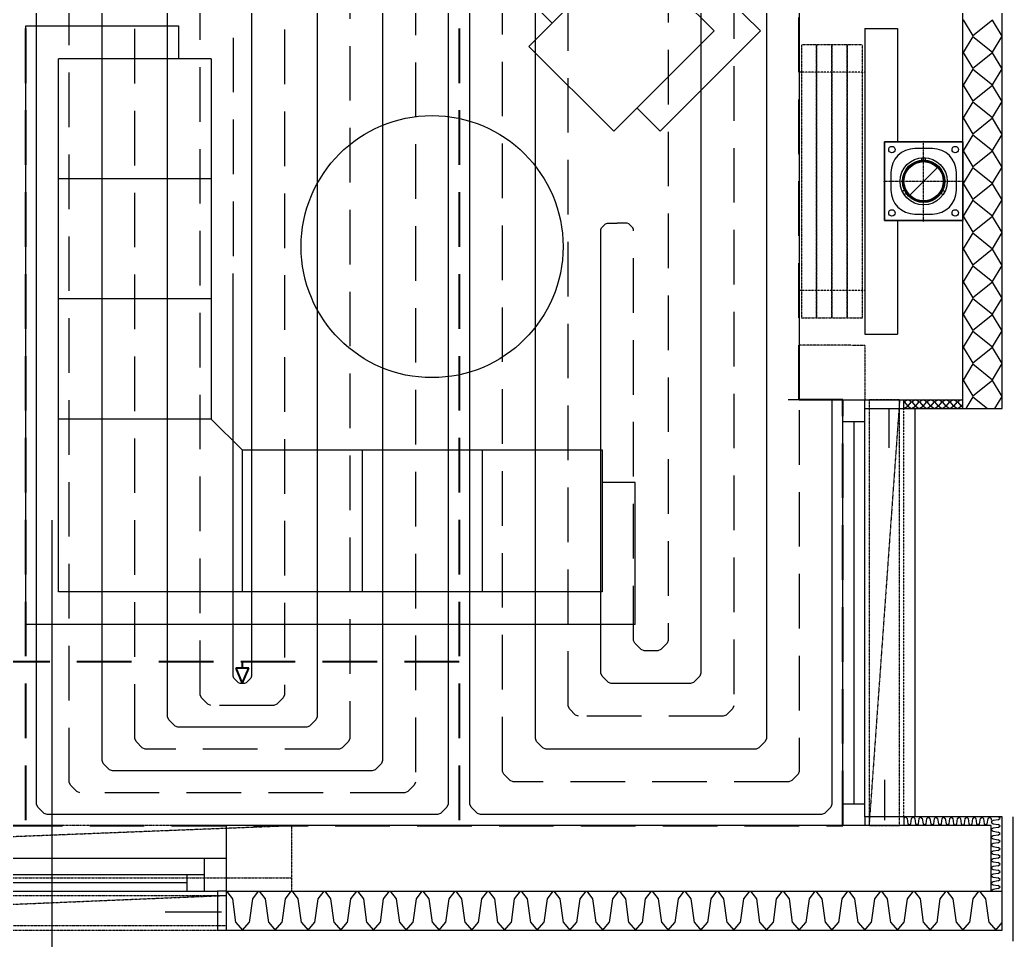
# Model space of a CAD drawing. Header units: millimetres. Extents: x 90740 to 167944, y -39332 to 25855.
# Drawn here: x 113448 to 117998, y 9828 to 14042 of the extents above; entities that cross this region are included whole.
import ezdxf

# ---------------------------------------------------------------- set-up
doc = ezdxf.new("R2010")
doc.units = ezdxf.units.MM
for name, pattern in [('CARKOVANA', [0.21, 0.15, -0.06]), ('Carkovana 0.5x', [0.14, 0.1, -0.04]), ('Cerchovana 0.5x', [0.18, 0.1, -0.04, 0, -0.04]), ('DASH', [75, 50, -25]), ('TECKOVANA', [0.06, 0, -0.06])]:
    doc.linetypes.add(name, pattern=pattern)
for name, color, linetype in [('DILATA_N___K_RY', 7, 'Continuous'), ('OKRAJOV__DILAT_CIA_PDL', 2, 'Continuous'), ('OKRAJOV__Z_NY_', 7, 'Continuous'), ('PODLAHOVKA', 7, 'Continuous'), ('TABU_KY', 7, 'Continuous')]:
    doc.layers.add(name, color=color, linetype=linetype)
for name, color, linetype, lineweight in [('XR$1$hrubá', 252, 'Continuous', 13), ('XR$1$os', 252, 'Cerchovana 0.5x', 13), ('XR$1$STANDARD', 252, 'Continuous', 25), ('XR$1$tenká', 252, 'Continuous', 13)]:
    doc.layers.add(name, color=color, linetype=linetype, lineweight=lineweight)

# ---------------------------------------------------------------- blocks, each defined once
blk = doc.blocks.new('A$C90b3fe5d')
at = {"layer": 'XR$1$STANDARD', "linetype": 'Continuous', "lineweight": -2}
for points in [[(18222.2, 13845.5), (18222.3, 13845.4), (18222.2, 13845.3)], [(18257.1, 13845.4), (18257.2, 13845.5), (18257.3, 13845.4), (18257.2, 13845.3)], [(18292.1, 13845.4), (18292.2, 13845.5), (18292.3, 13845.4), (18292.2, 13845.3)], [(18327.1, 13845.4), (18327.2, 13845.5), (18327.3, 13845.4), (18327.2, 13845.3)], [(18362.1, 13845.4), (18362.2, 13845.5), (18362.3, 13845.4), (18362.2, 13845.3)], [(18397.1, 13845.4), (18397.2, 13845.5), (18397.3, 13845.4), (18397.2, 13845.3)], [(18432.1, 13845.4), (18432.2, 13845.5), (18432.3, 13845.4), (18432.2, 13845.3)], [(18467.1, 13845.4), (18467.2, 13845.5), (18467.3, 13845.4), (18467.2, 13845.3)], [(18502.1, 13845.4), (18502.2, 13845.5), (18502.3, 13845.4), (18502.2, 13845.3)], [(18537.1, 13845.4), (18537.2, 13845.5), (18537.3, 13845.4), (18537.2, 13845.3)], [(18572.1, 13845.4), (18572.2, 13845.5), (18572.3, 13845.4), (18572.2, 13845.3)], [(18607.1, 13845.4), (18607.2, 13845.5), (18607.3, 13845.4), (18607.2, 13845.3)], [(18654.3, 13853.4), (18654.2, 13853.3), (18654.1, 13853.4)], [(18654.2, 13818.5), (18654.3, 13818.4), (18654.2, 13818.3), (18654.1, 13818.4)], [(18654.2, 13783.5), (18654.3, 13783.4), (18654.2, 13783.3), (18654.1, 13783.4)], [(18654.2, 13748.5), (18654.3, 13748.4), (18654.2, 13748.3), (18654.1, 13748.4)], [(18654.2, 13713.5), (18654.3, 13713.4), (18654.2, 13713.3), (18654.1, 13713.4)], [(18654.2, 13678.5), (18654.3, 13678.4), (18654.2, 13678.3), (18654.1, 13678.4)], [(18654.2, 13643.5), (18654.3, 13643.4), (18654.2, 13643.3), (18654.1, 13643.4)], [(18654.2, 13608.5), (18654.3, 13608.4), (18654.2, 13608.3), (18654.1, 13608.4)], [(18654.2, 13573.5), (18654.3, 13573.4), (18654.2, 13573.3), (18654.1, 13573.4)], [(18654.2, 13538.5), (18654.3, 13538.4), (18654.2, 13538.3), (18654.1, 13538.4)], [(15222.3, 13369.4), (15222.2, 13369.3), (15222.1, 13369.4), (15222.2, 13369.5)], [(15372.3, 13369.4), (15372.2, 13369.3), (15372.1, 13369.4), (15372.2, 13369.5)], [(15522.3, 13369.4), (15522.2, 13369.3), (15522.1, 13369.4), (15522.2, 13369.5)], [(15672.3, 13369.4), (15672.2, 13369.3), (15672.1, 13369.4), (15672.2, 13369.5)], [(15822.3, 13369.4), (15822.2, 13369.3), (15822.1, 13369.4), (15822.2, 13369.5)], [(15972.3, 13369.4), (15972.2, 13369.3), (15972.1, 13369.4), (15972.2, 13369.5)], [(16122.3, 13369.4), (16122.2, 13369.3), (16122.1, 13369.4), (16122.2, 13369.5)], [(16272.3, 13369.4), (16272.2, 13369.3), (16272.1, 13369.4), (16272.2, 13369.5)], [(16422.3, 13369.4), (16422.2, 13369.3), (16422.1, 13369.4), (16422.2, 13369.5)], [(16572.3, 13369.4), (16572.2, 13369.3), (16572.1, 13369.4), (16572.2, 13369.5)], [(16722.3, 13369.4), (16722.2, 13369.3), (16722.1, 13369.4), (16722.2, 13369.5)], [(16872.3, 13369.4), (16872.2, 13369.3), (16872.1, 13369.4), (16872.2, 13369.5)], [(17022.3, 13369.4), (17022.2, 13369.3), (17022.1, 13369.4), (17022.2, 13369.5)], [(17172.3, 13369.4), (17172.2, 13369.3), (17172.1, 13369.4), (17172.2, 13369.5)], [(17322.3, 13369.4), (17322.2, 13369.3), (17322.1, 13369.4), (17322.2, 13369.5)], [(17472.3, 13369.4), (17472.2, 13369.3), (17472.1, 13369.4), (17472.2, 13369.5)], [(17622.3, 13369.4), (17622.2, 13369.3), (17622.1, 13369.4), (17622.2, 13369.5)], [(17772.3, 13369.4), (17772.2, 13369.3), (17772.1, 13369.4), (17772.2, 13369.5)], [(17922.3, 13369.4), (17922.2, 13369.3), (17922.1, 13369.4), (17922.2, 13369.5)], [(18072.3, 13369.4), (18072.2, 13369.3), (18072.1, 13369.4), (18072.2, 13369.5)], [(18222.3, 13369.4), (18222.2, 13369.3), (18222.1, 13369.4), (18222.2, 13369.5)], [(18372.3, 13369.4), (18372.2, 13369.3), (18372.1, 13369.4), (18372.2, 13369.5)], [(18522.3, 13369.4), (18522.2, 13369.3), (18522.1, 13369.4), (18522.2, 13369.5)], [(18672.2, 13369.3), (18672.1, 13369.4), (18672.2, 13369.5)]]:
    blk.add_hatch(color=256, dxfattribs=at).paths.add_polyline_path(points, flags=16)
at = {"layer": 'XR$1$hrubá', "linetype": 'Continuous', "lineweight": -2}
blk.add_3dface([(18132.2, 16583.4), (18132.2, 16943.4), (18492.2, 16943.4), (18492.2, 16583.4)], dxfattribs=at)
at = {"layer": 'XR$1$os', "linetype": 'Cerchovana 0.5x', "lineweight": -2}
for p, q in [((18312.2, 16578.4), (18312.2, 16948.4)), ((18312.2, 16578.4), (18312.2, 16948.4)), ((18127.2, 16763.4), (18497.2, 16763.4))]:
    blk.add_line(p, q, dxfattribs=at)
at = {"layer": 'XR$1$STANDARD', "linetype": 'Continuous', "lineweight": -2}
for p, q in [((17565, 17452.1), (16964, 18053.1)), ((16504.4, 17381.4), (16964, 17841)), ((16504.4, 17381.4), (16964, 17841)), ((17352.9, 17452.1), (16964, 17841)), ((18492.2, 15723.4), (18492.2, 17803.4)), ((18672.2, 15723.4), (18672.2, 17803.4)), ((17742.2, 17763.4), (17742.2, 15763.4)), ((16504.4, 17593.5), (16610.4, 17487.4)), ((14198.8, 17474.9), (14898.8, 17474.9)), ((14198.8, 14733.5), (14198.8, 17474.9)), ((14898.8, 17474.9), (14898.8, 17324.9)), ((18493.1, 17503.4), (18537.2, 17429.9)), ((18627.2, 17501.9), (18537.2, 17429.9)), ((18671.3, 17428.4), (18627.2, 17501.9)), ((16893.3, 16992.5), (17352.9, 17452.1)), ((17565, 17452.1), (17105.4, 16992.5)), ((18042.2, 17463.4), (18192.2, 17463.4)), ((18042.2, 17463.4), (18042.2, 16063.4)), ((18192.2, 17463.4), (18192.2, 16943.4)), ((18537.2, 17426.9), (18493.1, 17353.4)), ((18537.2, 17426.9), (18627.2, 17354.9)), ((18627.2, 17354.9), (18671.3, 17428.4)), ((16504.4, 17381.4), (16893.3, 16992.5)), ((18493.1, 17353.4), (18537.2, 17279.9)), ((18627.2, 17351.9), (18537.2, 17279.9)), ((18671.3, 17278.4), (18627.2, 17351.9)), ((15048.8, 17324.9), (14348.8, 17324.9)), ((15048.8, 17324.9), (14348.8, 17324.9)), ((15048.8, 17324.9), (14348.8, 17324.9)), ((15048.8, 17324.9), (14348.8, 17324.9)), ((14348.8, 14883.5), (14348.8, 17324.9)), ((15048.8, 17324.9), (15048.8, 15674.9)), ((18537.2, 17276.9), (18493.1, 17203.4)), ((18537.2, 17276.9), (18627.2, 17204.9)), ((18627.2, 17204.9), (18671.3, 17278.4)), ((18493.1, 17203.4), (18537.2, 17129.9)), ((18627.2, 17201.9), (18537.2, 17129.9)), ((18671.3, 17128.4), (18627.2, 17201.9)), ((18537.2, 17126.9), (18493.1, 17053.4)), ((18537.2, 17126.9), (18627.2, 17054.9)), ((18627.2, 17054.9), (18671.3, 17128.4)), ((17105.4, 16992.5), (16999.3, 17098.5)), ((18493.1, 17053.4), (18537.2, 16979.9)), ((18627.2, 17051.9), (18537.2, 16979.9)), ((18671.3, 16978.4), (18627.2, 17051.9)), ((18537.2, 16976.9), (18493.1, 16903.4)), ((18537.2, 16976.9), (18627.2, 16904.9)), ((18627.2, 16904.9), (18671.3, 16978.4)), ((18492.2, 16943.4), (18132.2, 16943.4)), ((18132.2, 16943.4), (18132.2, 16583.4)), ((18492.2, 16583.4), (18492.2, 16943.4)), ((18493.1, 16903.4), (18537.2, 16829.9)), ((18627.2, 16901.9), (18537.2, 16829.9)), ((18671.3, 16828.4), (18627.2, 16901.9)), ((18537.2, 16826.9), (18493.1, 16753.4)), ((18537.2, 16826.9), (18627.2, 16754.9)), ((18627.2, 16754.9), (18671.3, 16828.4)), ((15048.8, 16774.9), (14348.8, 16774.9)), ((18493.1, 16753.4), (18537.2, 16679.9)), ((18627.2, 16751.9), (18537.2, 16679.9)), ((18671.3, 16678.4), (18627.2, 16751.9)), ((18537.2, 16676.9), (18493.1, 16603.4)), ((18537.2, 16676.9), (18627.2, 16604.9)), ((18627.2, 16604.9), (18671.3, 16678.4)), ((18132.2, 16583.4), (18492.2, 16583.4)), ((18132.2, 16583.4), (18132.2, 16583.4)), ((18192.2, 16583.4), (18192.2, 16063.4)), ((18493.1, 16603.4), (18537.2, 16529.9)), ((18627.2, 16601.9), (18537.2, 16529.9)), ((18671.3, 16528.4), (18627.2, 16601.9)), ((18537.2, 16526.9), (18493.1, 16453.4)), ((18537.2, 16526.9), (18627.2, 16454.9)), ((18627.2, 16454.9), (18671.3, 16528.4)), ((18493.1, 16453.4), (18537.2, 16379.9)), ((18627.2, 16451.9), (18537.2, 16379.9)), ((18671.3, 16378.4), (18627.2, 16451.9)), ((18537.2, 16376.9), (18493.1, 16303.4)), ((18537.2, 16376.9), (18627.2, 16304.9)), ((18627.2, 16304.9), (18671.3, 16378.4)), ((18493.1, 16303.4), (18537.2, 16229.9)), ((18627.2, 16301.9), (18537.2, 16229.9)), ((18671.3, 16228.4), (18627.2, 16301.9)), ((15048.8, 16224.9), (14348.8, 16224.9)), ((18537.2, 16226.9), (18493.1, 16153.4)), ((18537.2, 16226.9), (18627.2, 16154.9)), ((18627.2, 16154.9), (18671.3, 16228.4)), ((18493.1, 16153.4), (18537.2, 16079.9)), ((18627.2, 16151.9), (18537.2, 16079.9)), ((18671.3, 16078.4), (18627.2, 16151.9)), ((18042.2, 16063.4), (18192.2, 16063.4)), ((18537.2, 16076.9), (18493.1, 16003.4)), ((18537.2, 16076.9), (18627.2, 16004.9)), ((18627.2, 16004.9), (18671.3, 16078.4)), ((18493.1, 16003.4), (18537.2, 15929.9)), ((18627.2, 16001.9), (18537.2, 15929.9)), ((18671.3, 15928.4), (18627.2, 16001.9)), ((18537.2, 15926.9), (18493.1, 15853.4)), ((18537.2, 15926.9), (18627.2, 15854.9)), ((18627.2, 15854.9), (18671.3, 15928.4)), ((18493.1, 15853.4), (18537.2, 15779.9)), ((18627.2, 15851.9), (18537.2, 15779.9)), ((18671.3, 15778.4), (18627.2, 15851.9)), ((17742.2, 15763.4), (17692.2, 15763.4)), ((17742.2, 15763.4), (18042.2, 15763.4)), ((17942.2, 13813.4), (17942.2, 15763.4)), ((18042.2, 15723.4), (18042.2, 15763.4)), ((18042.2, 15763.4), (18492.2, 15763.4)), ((18222.2, 15723.4), (18222.2, 15763.4)), ((18239.7, 15763.2), (18222.6, 15753.4)), ((18222.6, 15753.4), (18239.4, 15733.4)), ((18256.9, 15753.4), (18239.7, 15763.2)), ((18240.1, 15733.4), (18256.9, 15753.4)), ((18274.7, 15763.2), (18257.6, 15753.4)), ((18257.6, 15753.4), (18274.4, 15733.4)), ((18291.9, 15753.4), (18274.7, 15763.2)), ((18275.1, 15733.4), (18291.9, 15753.4)), ((18309.7, 15763.2), (18292.6, 15753.4)), ((18292.6, 15753.4), (18309.4, 15733.4)), ((18326.9, 15753.4), (18309.7, 15763.2)), ((18310.1, 15733.4), (18326.9, 15753.4)), ((18344.7, 15763.2), (18327.6, 15753.4)), ((18327.6, 15753.4), (18344.4, 15733.4)), ((18361.9, 15753.4), (18344.7, 15763.2)), ((18345.1, 15733.4), (18361.9, 15753.4)), ((18379.7, 15763.2), (18362.6, 15753.4)), ((18362.6, 15753.4), (18379.4, 15733.4)), ((18396.9, 15753.4), (18379.7, 15763.2)), ((18380.1, 15733.4), (18396.9, 15753.4)), ((18414.7, 15763.2), (18397.6, 15753.4)), ((18397.6, 15753.4), (18414.4, 15733.4)), ((18431.9, 15753.4), (18414.7, 15763.2)), ((18415.1, 15733.4), (18431.9, 15753.4)), ((18449.7, 15763.2), (18432.6, 15753.4)), ((18432.6, 15753.4), (18449.4, 15733.4)), ((18466.9, 15753.4), (18449.7, 15763.2)), ((18450.1, 15733.4), (18466.9, 15753.4)), ((18484.7, 15763.2), (18467.6, 15753.4)), ((18467.6, 15753.4), (18484.4, 15733.4)), ((18492.2, 15758.9), (18484.7, 15763.2)), ((18537.2, 15776.9), (18505.1, 15723.4)), ((18537.2, 15776.9), (18604.1, 15723.4)), ((18638.3, 15723.4), (18671.3, 15778.4)), ((18042.2, 13853.4), (18042.2, 15723.4)), ((18042.2, 15723.4), (18672.2, 15723.4)), ((18154.4, 15542.8), (18154.4, 15723.4)), ((18222.2, 15723.6), (18239.4, 15733.4)), ((18240.1, 15733.4), (18257.2, 15723.6)), ((18257.2, 15723.6), (18274.4, 15733.4)), ((18272.2, 15723.4), (18272.2, 13853.4)), ((18275.1, 15733.4), (18292.2, 15723.6)), ((18292.2, 15723.6), (18309.4, 15733.4)), ((18310.1, 15733.4), (18327.2, 15723.6)), ((18327.2, 15723.6), (18344.4, 15733.4)), ((18345.1, 15733.4), (18362.2, 15723.6)), ((18362.2, 15723.6), (18379.4, 15733.4)), ((18380.1, 15733.4), (18397.2, 15723.6)), ((18397.2, 15723.6), (18414.4, 15733.4)), ((18415.1, 15733.4), (18432.2, 15723.6)), ((18432.2, 15723.6), (18449.4, 15733.4)), ((18450.1, 15733.4), (18467.2, 15723.6)), ((18467.2, 15723.6), (18484.4, 15733.4)), ((18485.1, 15733.4), (18492.2, 15741.9)), ((18485.1, 15733.4), (18492.2, 15729.3)), ((15048.8, 15674.9), (14348.8, 15674.9)), ((15190.2, 15533.5), (15048.8, 15674.9)), ((17942.2, 15663.4), (18042.2, 15663.4)), ((17992.2, 15663.4), (17992.2, 13913.4)), ((15190.2, 15533.5), (15190.2, 14883.5)), ((15190.2, 15533.5), (16840.2, 15533.5)), ((15740.2, 15533.5), (15740.2, 14883.5)), ((16290.2, 15533.5), (16290.2, 14883.5)), ((16840.2, 15533.5), (16840.2, 14883.5)), ((16840.2, 15533.5), (16840.2, 14883.5)), ((16840.2, 15533.5), (16840.2, 14883.5)), ((16990.2, 15383.5), (16840.2, 15383.5)), ((16990.2, 14733.5), (16990.2, 15383.5)), ((16840.2, 14883.5), (14348.8, 14883.5)), ((16990.2, 14733.5), (14198.8, 14733.5)), ((18132.8, 14022.8), (18132.8, 13837.8)), ((17942.2, 13913.4), (18042.2, 13913.4)), ((18672.2, 13853.4), (18042.2, 13853.4)), ((18042.2, 13853.4), (18042.2, 13813.4)), ((18222.2, 13853.4), (18222.2, 13813.4)), ((18229.2, 13853.4), (18222.2, 13845.4)), ((18236.2, 13845.4), (18229.2, 13853.4)), ((18236.2, 13845.4), (18239.7, 13821.4)), ((18253.8, 13821.4), (18257.2, 13845.4)), ((18264.2, 13853.4), (18257.2, 13845.4)), ((18271.2, 13845.4), (18264.2, 13853.4)), ((18271.2, 13845.4), (18274.7, 13821.4)), ((18288.8, 13821.4), (18292.2, 13845.4)), ((18299.2, 13853.4), (18292.2, 13845.4)), ((18306.2, 13845.4), (18299.2, 13853.4)), ((18306.2, 13845.4), (18309.7, 13821.4)), ((18323.8, 13821.4), (18327.2, 13845.4)), ((18334.2, 13853.4), (18327.2, 13845.4)), ((18341.2, 13845.4), (18334.2, 13853.4)), ((18341.2, 13845.4), (18344.7, 13821.4)), ((18358.8, 13821.4), (18362.2, 13845.4)), ((18369.2, 13853.4), (18362.2, 13845.4)), ((18376.2, 13845.4), (18369.2, 13853.4)), ((18376.2, 13845.4), (18379.7, 13821.4)), ((18393.8, 13821.4), (18397.2, 13845.4)), ((18404.2, 13853.4), (18397.2, 13845.4)), ((18411.2, 13845.4), (18404.2, 13853.4)), ((18411.2, 13845.4), (18414.7, 13821.4)), ((18428.8, 13821.4), (18432.2, 13845.4)), ((18439.2, 13853.4), (18432.2, 13845.4)), ((18446.2, 13845.4), (18439.2, 13853.4)), ((18446.2, 13845.4), (18449.7, 13821.4)), ((18463.8, 13821.4), (18467.2, 13845.4)), ((18474.2, 13853.4), (18467.2, 13845.4)), ((18481.2, 13845.4), (18474.2, 13853.4)), ((18481.2, 13845.4), (18484.7, 13821.4)), ((18498.8, 13821.4), (18502.2, 13845.4)), ((18509.2, 13853.4), (18502.2, 13845.4)), ((18516.2, 13845.4), (18509.2, 13853.4)), ((18516.2, 13845.4), (18519.7, 13821.4)), ((18533.8, 13821.4), (18537.2, 13845.4)), ((18544.2, 13853.4), (18537.2, 13845.4)), ((18551.2, 13845.4), (18544.2, 13853.4)), ((18551.2, 13845.4), (18554.7, 13821.4)), ((18568.8, 13821.4), (18572.2, 13845.4)), ((18579.2, 13853.4), (18572.2, 13845.4)), ((18586.2, 13845.4), (18579.2, 13853.4)), ((18586.2, 13845.4), (18589.7, 13821.4)), ((18603.8, 13821.4), (18607.2, 13845.4)), ((18614.2, 13853.4), (18607.2, 13845.4)), ((18621.2, 13845.4), (18614.2, 13853.4)), ((18621.2, 13845.4), (18622.2, 13838.4)), ((18630.2, 13835.9), (18622.2, 13829.6)), ((18654.2, 13839.4), (18630.2, 13835.9)), ((18662.2, 13846.4), (18654.2, 13853.4)), ((18654.2, 13839.4), (18662.2, 13846.4)), ((18672.2, 13333.4), (18672.2, 13853.4)), ((18722.2, 13283.4), (18722.2, 13853.4)), ((15117.2, 13813.4), (15117.2, 13513.4)), ((18042.2, 13813.4), (15117.2, 13813.4)), ((18622.2, 13813.4), (18042.2, 13813.4)), ((18239.7, 13821.4), (18246, 13813.4)), ((18247.5, 13813.4), (18253.8, 13821.4)), ((18274.7, 13821.4), (18281, 13813.4)), ((18282.5, 13813.4), (18288.8, 13821.4)), ((18309.7, 13821.4), (18316, 13813.4)), ((18317.5, 13813.4), (18323.8, 13821.4)), ((18344.7, 13821.4), (18351, 13813.4)), ((18352.5, 13813.4), (18358.8, 13821.4)), ((18379.7, 13821.4), (18386, 13813.4)), ((18387.5, 13813.4), (18393.8, 13821.4)), ((18414.7, 13821.4), (18421, 13813.4)), ((18422.5, 13813.4), (18428.8, 13821.4)), ((18449.7, 13821.4), (18456, 13813.4)), ((18457.5, 13813.4), (18463.8, 13821.4)), ((18484.7, 13821.4), (18491, 13813.4)), ((18492.5, 13813.4), (18498.8, 13821.4)), ((18519.7, 13821.4), (18526, 13813.4)), ((18527.5, 13813.4), (18533.8, 13821.4)), ((18554.7, 13821.4), (18561, 13813.4)), ((18562.5, 13813.4), (18568.8, 13821.4)), ((18589.7, 13821.4), (18596, 13813.4)), ((18597.5, 13813.4), (18603.8, 13821.4)), ((18622.2, 13828.1), (18630.2, 13821.8)), ((18622.2, 13513.4), (18622.2, 13813.4)), ((18630.2, 13800.9), (18622.2, 13794.6)), ((18622.2, 13793.1), (18630.2, 13786.8)), ((18630.2, 13821.8), (18654.2, 13818.4)), ((18654.2, 13804.4), (18630.2, 13800.9)), ((18630.2, 13786.8), (18654.2, 13783.4)), ((18662.2, 13811.4), (18654.2, 13818.4)), ((18654.2, 13804.4), (18662.2, 13811.4)), ((18630.2, 13765.9), (18622.2, 13759.6)), ((18622.2, 13758.1), (18630.2, 13751.8)), ((18654.2, 13769.4), (18630.2, 13765.9)), ((18630.2, 13751.8), (18654.2, 13748.4)), ((18662.2, 13776.4), (18654.2, 13783.4)), ((18654.2, 13769.4), (18662.2, 13776.4)), ((18662.2, 13741.4), (18654.2, 13748.4)), ((18654.2, 13734.4), (18662.2, 13741.4)), ((18630.2, 13730.9), (18622.2, 13724.6)), ((18622.2, 13723.1), (18630.2, 13716.8)), ((18630.2, 13695.9), (18622.2, 13689.6)), ((18654.2, 13734.4), (18630.2, 13730.9)), ((18630.2, 13716.8), (18654.2, 13713.4)), ((18654.2, 13699.4), (18630.2, 13695.9)), ((18662.2, 13706.4), (18654.2, 13713.4)), ((18654.2, 13699.4), (18662.2, 13706.4)), ((9617.2, 13663.4), (15117.2, 13663.4)), ((15017.2, 13663.4), (15017.2, 13513.4)), ((18622.2, 13688.1), (18630.2, 13681.8)), ((18630.2, 13660.9), (18622.2, 13654.6)), ((18622.2, 13653.1), (18630.2, 13646.8)), ((18630.2, 13681.8), (18654.2, 13678.4)), ((18654.2, 13664.4), (18630.2, 13660.9)), ((18662.2, 13671.4), (18654.2, 13678.4)), ((18654.2, 13664.4), (18662.2, 13671.4)), ((18630.2, 13625.9), (18622.2, 13619.6)), ((18622.2, 13618.1), (18630.2, 13611.8)), ((18630.2, 13646.8), (18654.2, 13643.4)), ((18654.2, 13629.4), (18630.2, 13625.9)), ((18630.2, 13611.8), (18654.2, 13608.4)), ((18662.2, 13636.4), (18654.2, 13643.4)), ((18654.2, 13629.4), (18662.2, 13636.4)), ((18662.2, 13601.4), (18654.2, 13608.4)), ((9717.2, 13588.4), (15017.2, 13588.4)), ((14937.2, 13588.4), (14937.2, 13513.4)), ((18630.2, 13590.9), (18622.2, 13584.6)), ((18622.2, 13583.1), (18630.2, 13576.8)), ((18654.2, 13594.4), (18630.2, 13590.9)), ((18630.2, 13576.8), (18654.2, 13573.4)), ((18654.2, 13559.4), (18630.2, 13555.9)), ((18654.2, 13594.4), (18662.2, 13601.4)), ((18662.2, 13566.4), (18654.2, 13573.4)), ((18654.2, 13559.4), (18662.2, 13566.4)), ((14937.2, 13550.9), (11797.2, 13550.9)), ((18630.2, 13555.9), (18622.2, 13549.6)), ((18622.2, 13548.1), (18630.2, 13541.8)), ((18630.2, 13520.9), (18622.2, 13514.6)), ((18630.2, 13541.8), (18654.2, 13538.4)), ((18654.2, 13524.4), (18630.2, 13520.9)), ((18662.2, 13531.4), (18654.2, 13538.4)), ((18654.2, 13524.4), (18662.2, 13531.4)), ((9657.2, 13513.4), (15077.2, 13513.4)), ((15117.2, 13513.4), (15077.2, 13513.4)), ((15077.2, 13513.4), (15077.2, 13333.4)), ((15117.2, 13513.4), (18622.2, 13513.4)), ((15117.2, 13513.4), (15117.2, 13333.4)), ((15147.4, 13477.4), (15120.4, 13513.4)), ((15162.2, 13369.4), (15147.4, 13477.4)), ((15237.1, 13477.4), (15222.2, 13369.4)), ((15264.1, 13513.4), (15237.1, 13477.4)), ((15297.4, 13477.4), (15270.4, 13513.4)), ((15312.2, 13369.4), (15297.4, 13477.4)), ((15387.1, 13477.4), (15372.2, 13369.4)), ((15414.1, 13513.4), (15387.1, 13477.4)), ((15447.4, 13477.4), (15420.4, 13513.4)), ((15462.2, 13369.4), (15447.4, 13477.4)), ((15537.1, 13477.4), (15522.2, 13369.4)), ((15564.1, 13513.4), (15537.1, 13477.4)), ((15597.4, 13477.4), (15570.4, 13513.4)), ((15612.2, 13369.4), (15597.4, 13477.4)), ((15687.1, 13477.4), (15672.2, 13369.4)), ((15714.1, 13513.4), (15687.1, 13477.4)), ((15747.4, 13477.4), (15720.4, 13513.4)), ((15762.2, 13369.4), (15747.4, 13477.4)), ((15837.1, 13477.4), (15822.2, 13369.4)), ((15864.1, 13513.4), (15837.1, 13477.4)), ((15897.4, 13477.4), (15870.4, 13513.4)), ((15912.2, 13369.4), (15897.4, 13477.4)), ((15987.1, 13477.4), (15972.2, 13369.4)), ((16014.1, 13513.4), (15987.1, 13477.4)), ((16047.4, 13477.4), (16020.4, 13513.4)), ((16062.2, 13369.4), (16047.4, 13477.4)), ((16137.1, 13477.4), (16122.2, 13369.4)), ((16164.1, 13513.4), (16137.1, 13477.4)), ((16197.4, 13477.4), (16170.4, 13513.4)), ((16212.2, 13369.4), (16197.4, 13477.4)), ((16287.1, 13477.4), (16272.2, 13369.4)), ((16314.1, 13513.4), (16287.1, 13477.4)), ((16347.4, 13477.4), (16320.4, 13513.4)), ((16362.2, 13369.4), (16347.4, 13477.4)), ((16437.1, 13477.4), (16422.2, 13369.4)), ((16464.1, 13513.4), (16437.1, 13477.4)), ((16497.4, 13477.4), (16470.4, 13513.4)), ((16512.2, 13369.4), (16497.4, 13477.4)), ((16587.1, 13477.4), (16572.2, 13369.4)), ((16614.1, 13513.4), (16587.1, 13477.4)), ((16647.4, 13477.4), (16620.4, 13513.4)), ((16662.2, 13369.4), (16647.4, 13477.4)), ((16737.1, 13477.4), (16722.2, 13369.4)), ((16764.1, 13513.4), (16737.1, 13477.4)), ((16797.4, 13477.4), (16770.4, 13513.4)), ((16812.2, 13369.4), (16797.4, 13477.4)), ((16887.1, 13477.4), (16872.2, 13369.4)), ((16914.1, 13513.4), (16887.1, 13477.4)), ((16947.4, 13477.4), (16920.4, 13513.4)), ((16962.2, 13369.4), (16947.4, 13477.4)), ((17037.1, 13477.4), (17022.2, 13369.4)), ((17064.1, 13513.4), (17037.1, 13477.4)), ((17097.4, 13477.4), (17070.4, 13513.4)), ((17112.2, 13369.4), (17097.4, 13477.4)), ((17187.1, 13477.4), (17172.2, 13369.4)), ((17214.1, 13513.4), (17187.1, 13477.4)), ((17247.4, 13477.4), (17220.4, 13513.4)), ((17262.2, 13369.4), (17247.4, 13477.4)), ((17337.1, 13477.4), (17322.2, 13369.4)), ((17364.1, 13513.4), (17337.1, 13477.4)), ((17397.4, 13477.4), (17370.4, 13513.4)), ((17412.2, 13369.4), (17397.4, 13477.4)), ((17487.1, 13477.4), (17472.2, 13369.4)), ((17514.1, 13513.4), (17487.1, 13477.4)), ((17547.4, 13477.4), (17520.4, 13513.4)), ((17562.2, 13369.4), (17547.4, 13477.4)), ((17637.1, 13477.4), (17622.2, 13369.4)), ((17664.1, 13513.4), (17637.1, 13477.4)), ((17697.4, 13477.4), (17670.4, 13513.4)), ((17712.2, 13369.4), (17697.4, 13477.4)), ((17787.1, 13477.4), (17772.2, 13369.4)), ((17814.1, 13513.4), (17787.1, 13477.4)), ((17847.4, 13477.4), (17820.4, 13513.4)), ((17862.2, 13369.4), (17847.4, 13477.4)), ((17937.1, 13477.4), (17922.2, 13369.4)), ((17964.1, 13513.4), (17937.1, 13477.4)), ((17997.4, 13477.4), (17970.4, 13513.4)), ((18012.2, 13369.4), (17997.4, 13477.4)), ((18087.1, 13477.4), (18072.2, 13369.4)), ((18114.1, 13513.4), (18087.1, 13477.4)), ((18147.4, 13477.4), (18120.4, 13513.4)), ((18162.2, 13369.4), (18147.4, 13477.4)), ((18237.1, 13477.4), (18222.2, 13369.4)), ((18264.1, 13513.4), (18237.1, 13477.4)), ((18297.4, 13477.4), (18270.4, 13513.4)), ((18312.2, 13369.4), (18297.4, 13477.4)), ((18387.1, 13477.4), (18372.2, 13369.4)), ((18414.1, 13513.4), (18387.1, 13477.4)), ((18447.4, 13477.4), (18420.4, 13513.4)), ((18462.2, 13369.4), (18447.4, 13477.4)), ((18537.1, 13477.4), (18522.2, 13369.4)), ((18564.1, 13513.4), (18537.1, 13477.4)), ((18597.4, 13477.4), (18570.4, 13513.4)), ((18612.2, 13369.4), (18597.4, 13477.4)), ((18622.2, 13513.4), (18672.2, 13513.4)), ((14837.7, 13418.5), (15096.1, 13418.5)), ((15077.2, 13333.4), (18672.2, 13333.4)), ((15162.2, 13369.4), (15192.2, 13333.4)), ((15192.2, 13333.4), (15222.2, 13369.4)), ((15312.2, 13369.4), (15342.2, 13333.4)), ((15342.2, 13333.4), (15372.2, 13369.4)), ((15462.2, 13369.4), (15492.2, 13333.4)), ((15492.2, 13333.4), (15522.2, 13369.4)), ((15612.2, 13369.4), (15642.2, 13333.4)), ((15642.2, 13333.4), (15672.2, 13369.4)), ((15762.2, 13369.4), (15792.2, 13333.4)), ((15792.2, 13333.4), (15822.2, 13369.4)), ((15912.2, 13369.4), (15942.2, 13333.4)), ((15942.2, 13333.4), (15972.2, 13369.4)), ((16062.2, 13369.4), (16092.2, 13333.4)), ((16092.2, 13333.4), (16122.2, 13369.4)), ((16212.2, 13369.4), (16242.2, 13333.4)), ((16242.2, 13333.4), (16272.2, 13369.4)), ((16362.2, 13369.4), (16392.2, 13333.4)), ((16392.2, 13333.4), (16422.2, 13369.4)), ((16512.2, 13369.4), (16542.2, 13333.4)), ((16542.2, 13333.4), (16572.2, 13369.4)), ((16662.2, 13369.4), (16692.2, 13333.4)), ((16692.2, 13333.4), (16722.2, 13369.4)), ((16812.2, 13369.4), (16842.2, 13333.4)), ((16842.2, 13333.4), (16872.2, 13369.4)), ((16962.2, 13369.4), (16992.2, 13333.4)), ((16992.2, 13333.4), (17022.2, 13369.4)), ((17112.2, 13369.4), (17142.2, 13333.4)), ((17142.2, 13333.4), (17172.2, 13369.4)), ((17262.2, 13369.4), (17292.2, 13333.4)), ((17292.2, 13333.4), (17322.2, 13369.4)), ((17412.2, 13369.4), (17442.2, 13333.4)), ((17442.2, 13333.4), (17472.2, 13369.4)), ((17562.2, 13369.4), (17592.2, 13333.4)), ((17592.2, 13333.4), (17622.2, 13369.4)), ((17712.2, 13369.4), (17742.2, 13333.4)), ((17742.2, 13333.4), (17772.2, 13369.4)), ((17862.2, 13369.4), (17892.2, 13333.4)), ((17892.2, 13333.4), (17922.2, 13369.4)), ((18012.2, 13369.4), (18042.2, 13333.4)), ((18042.2, 13333.4), (18072.2, 13369.4)), ((18162.2, 13369.4), (18192.2, 13333.4)), ((18192.2, 13333.4), (18222.2, 13369.4)), ((18312.2, 13369.4), (18342.2, 13333.4)), ((18342.2, 13333.4), (18372.2, 13369.4)), ((18462.2, 13369.4), (18492.2, 13333.4)), ((18492.2, 13333.4), (18522.2, 13369.4)), ((18612.2, 13369.4), (18642.2, 13333.4)), ((18642.2, 13333.4), (18672.2, 13369.4))]:
    blk.add_line(p, q, dxfattribs=at)
at = {"layer": 'XR$1$STANDARD', "linetype": 'Carkovana 0.5x', "lineweight": -2}
for p, q in [((17822.2, 17388.4), (17752.2, 17388.4)), ((17752.2, 17388.4), (17752.2, 16138.4)), ((17892.2, 17388.4), (17822.2, 17388.4)), ((17822.2, 17388.4), (17822.2, 16138.4)), ((17822.2, 16138.4), (17822.2, 17388.4)), ((17962.2, 17388.4), (17892.2, 17388.4)), ((17892.2, 17388.4), (17892.2, 16138.4)), ((17892.2, 16138.4), (17892.2, 17388.4)), ((18032.2, 17388.4), (17962.2, 17388.4)), ((17962.2, 17388.4), (17962.2, 16138.4)), ((17962.2, 16138.4), (17962.2, 17388.4)), ((18032.2, 16138.4), (18032.2, 17388.4)), ((17752.2, 16138.4), (17822.2, 16138.4)), ((17822.2, 16138.4), (17892.2, 16138.4)), ((17822.2, 16138.4), (17822.2, 16138.4)), ((17892.2, 16138.4), (17962.2, 16138.4)), ((17892.2, 16138.4), (17892.2, 16138.4)), ((17962.2, 16138.4), (18032.2, 16138.4)), ((17962.2, 16138.4), (17962.2, 16138.4)), ((18032.2, 16138.4), (18032.2, 16138.4)), ((17982.2, 16013.4), (17742.2, 16013.4)), ((17982.2, 16013.4), (18042.2, 16013.4)), ((18042.2, 16013.4), (18042.2, 15763.4)), ((18202.2, 15763.4), (18062.2, 15763.4)), ((18062.2, 15763.4), (18062.2, 13813.4)), ((18202.2, 15763.4), (18062.2, 13813.4)), ((18202.2, 13813.4), (18202.2, 15763.4)), ((18202.2, 15763.4), (18202.2, 15763.4)), ((9317.2, 13573.4), (15417.2, 13813.4)), ((15417.2, 13813.4), (15417.2, 13513.4)), ((18062.2, 13813.4), (18202.2, 13813.4)), ((9317.2, 13573.4), (15417.2, 13573.4)), ((11757.2, 13493.4), (15117.2, 13493.4)), ((11757.2, 13353.4), (15117.2, 13493.4)), ((15117.2, 13493.4), (15117.2, 13353.4)), ((15117.2, 13353.4), (11757.2, 13353.4))]:
    blk.add_line(p, q, dxfattribs=at)
at = {"layer": 'XR$1$STANDARD', "linetype": 'CARKOVANA', "lineweight": -2}
for p, q in [((18042.2, 17263.4), (17742.2, 17263.4)), ((18042.2, 16263.4), (17742.2, 16263.4)), ((18222.2, 13853.4), (18222.2, 15723.4))]:
    blk.add_line(p, q, dxfattribs=at)
at = {"layer": 'XR$1$STANDARD', "linetype": 'TECKOVANA', "lineweight": -2}
for p, q in [((15117.2, 13813.4), (9617.2, 13813.4)), ((9657.2, 13333.4), (15077.2, 13333.4))]:
    blk.add_line(p, q, dxfattribs=at)
at = {"layer": 'XR$1$STANDARD', "linetype": 'Continuous', "lineweight": -2}
blk.add_circle((16060.3, 16464.2), 600, dxfattribs=at)
at = {"layer": 'XR$1$tenká', "linetype": 'Continuous', "lineweight": -2}
for p, q in [((18312.2, 16913.4), (18272.2, 16913.4)), ((18352.2, 16913.4), (18312.2, 16913.4)), ((18303.7, 16871), (18320.7, 16871)), ((18303.7, 16860.4), (18303.7, 16871)), ((18303.7, 16860.4), (18320.7, 16860.4)), ((18320.7, 16860.4), (18320.7, 16871)), ((18162.2, 16803.4), (18162.2, 16763.4)), ((18248.6, 16699.7), (18375.9, 16827)), ((18462.2, 16763.4), (18462.2, 16803.4)), ((18162.2, 16763.4), (18162.2, 16723.4)), ((18462.2, 16723.4), (18462.2, 16763.4)), ((18224, 16722.2), (18214.7, 16716.9)), ((18223.2, 16702.2), (18214.7, 16716.9)), ((18232.5, 16707.5), (18223.2, 16702.2)), ((18232.5, 16707.5), (18224, 16722.2)), ((18400.5, 16722.2), (18392, 16707.5)), ((18392, 16707.5), (18401.2, 16702.2)), ((18400.5, 16722.2), (18409.7, 16716.9)), ((18409.7, 16716.9), (18401.2, 16702.2)), ((18272.2, 16613.4), (18312.2, 16613.4)), ((18312.2, 16613.4), (18352.2, 16613.4))]:
    blk.add_line(p, q, dxfattribs=at)
for centre, radius in [((18167.2, 16908.4), 15), ((18457.2, 16908.4), 15), ((18312.2, 16763.4), 108), ((18312.2, 16763.4), 97), ((18312.2, 16763.4), 95.2), ((18312.2, 16763.4), 93.5), ((18312.2, 16763.4), 91.8), ((18312.2, 16763.4), 90), ((18167.2, 16618.4), 15), ((18457.2, 16618.4), 15)]:
    blk.add_circle(centre, radius, dxfattribs=at)
for centre, start, end in [((18272.2, 16803.4), 90, 180), ((18352.2, 16803.4), 0, 90), ((18272.2, 16723.4), 180, 270), ((18352.2, 16723.4), 270, 0)]:
    blk.add_arc(centre, 110, start, end, dxfattribs=at)

msp = doc.modelspace()

# ---------------------------------------------------------------- linework, layer by layer
at = {"layer": 'DILATA_N___K_RY', "color": 95, "linetype": 'DASH', "lineweight": 40, "ltscale": 5}
for p, q in [((113474.4, 16252.4), (113474.4, 10352.4)), ((115459.5, 16252.4), (115459.5, 10352.4))]:
    msp.add_line(p, q, dxfattribs=at)
at = {"layer": 'OKRAJOV__DILAT_CIA_PDL', "color": 95, "linetype": 'DASH', "lineweight": 40, "ltscale": 5}
msp.add_lwpolyline([(108967.9, 12802.4), (107017.9, 12802.4), (107017.9, 10352.4), (117217.9, 10352.4), (117217.9, 12302.4), (117017.9, 12302.4), (117017.9, 14302.4), (117217.9, 14302.4), (117217.9, 16252.4), (108967.9, 16252.4), (108967.9, 12802.4)], dxfattribs=at)
at = {"layer": 'OKRAJOV__Z_NY_', "color": 80, "linetype": 'DASH', "lineweight": 40, "ltscale": 5}
for p, q in [((113474.4, 11102.4), (111167.7, 11102.4)), ((115459.5, 11102.4), (113474.4, 11102.4))]:
    msp.add_line(p, q, dxfattribs=at)
msp.add_lwpolyline([(114466.9, 11102.4), (114466.9, 11072.4), (114436.9, 11072.4), (114466.9, 11002.4), (114496.9, 11072.4), (114466.9, 11072.4)], dxfattribs=at)
at = {"layer": 'PODLAHOVKA', "color": 12, "ltscale": 5}
for p, q in [((116867.9, 15854.6), (116867.9, 10750.2)), ((115509.5, 10450.2), (115509.5, 15771.9)), ((116567.9, 15554.6), (116567.9, 11050.2)), ((115809.5, 10750.2), (115809.5, 15471.9)), ((116112.9, 13089.5), (116131, 13107.6)), ((116131, 13107.6), (116139.4, 13111)), ((116139.4, 13111), (116184.5, 13111)), ((116109.5, 13081.2), (116112.9, 13089.5)), ((116109.5, 11050.2), (116109.5, 13081.2)), ((117167.9, 12302.4), (117167.9, 10450.2)), ((116115, 11036.9), (116109.5, 11050.2)), ((116143.9, 11007.9), (116115, 11036.9)), ((116562.4, 11036.9), (116533.4, 11007.9)), ((116567.9, 11050.2), (116562.4, 11036.9)), ((116157.3, 11002.4), (116143.9, 11007.9)), ((116520.1, 11002.4), (116157.3, 11002.4)), ((116533.4, 11007.9), (116520.1, 11002.4)), ((115815, 10736.9), (115809.5, 10750.2)), ((116867.9, 10750.2), (116862.4, 10736.9)), ((115843.9, 10707.9), (115815, 10736.9)), ((115857.3, 10702.4), (115843.9, 10707.9)), ((116820.1, 10702.4), (115857.3, 10702.4)), ((116833.4, 10707.9), (116820.1, 10702.4)), ((116862.4, 10736.9), (116833.4, 10707.9)), ((115515, 10436.9), (115509.5, 10450.2)), ((115543.9, 10407.9), (115515, 10436.9)), ((117162.4, 10436.9), (117133.4, 10407.9)), ((117167.9, 10450.2), (117162.4, 10436.9)), ((115557.3, 10402.4), (115543.9, 10407.9)), ((117120.1, 10402.4), (115557.3, 10402.4)), ((117133.4, 10407.9), (117120.1, 10402.4))]:
    msp.add_line(p, q, dxfattribs=at)
at = {"layer": 'PODLAHOVKA', "color": 172, "linetype": 'DASH', "ltscale": 5}
for points in [[(117017.9, 16004.6), (117017.9, 10600.2), (117012.4, 10586.9), (116983.4, 10557.9), (116970.1, 10552.4), (115707.3, 10552.4), (115693.9, 10557.9), (115665, 10586.9), (115659.5, 10600.2), (115659.5, 15621.9)], [(115259.5, 15721.9), (115259.5, 10550.2), (115253.9, 10536.9), (115225, 10507.9), (115211.7, 10502.4), (113722.2, 10502.4), (113708.9, 10507.9), (113680, 10536.9), (113674.4, 10550.2), (113674.4, 15310)], [(116717.9, 15704.6), (116717.9, 10900.2), (116712.4, 10886.9), (116683.4, 10857.9), (116670.1, 10852.4), (116007.3, 10852.4), (115993.9, 10857.9), (115965, 10886.9), (115959.5, 10900.2), (115959.5, 15321.9)], [(114959.5, 15421.9), (114959.5, 10750.2), (114953.9, 10736.9), (114925, 10707.9), (114911.7, 10702.4), (114022.2, 10702.4), (114008.9, 10707.9), (113980, 10736.9), (113974.4, 10750.2), (113974.4, 15010)], [(116417.9, 15404.6), (116417.9, 11200.2), (116412.4, 11186.9), (116383.4, 11157.9), (116370.1, 11152.4), (116307.3, 11152.4), (116293.9, 11157.9), (116265, 11186.9), (116259.5, 11200.2), (116259.5, 13081.2), (116256, 13089.5), (116237.9, 13107.6), (116229.6, 13111), (116184.5, 13111)], [(114659.5, 15121.9), (114659.5, 10950.2), (114653.9, 10936.9), (114625, 10907.9), (114611.7, 10902.4), (114322.2, 10902.4), (114308.9, 10907.9), (114280, 10936.9), (114274.4, 10950.2), (114274.4, 14710)], [(114424.4, 14710), (114424.4, 12880.1)]]:
    msp.add_lwpolyline(points, dxfattribs=at)
at = {"layer": 'PODLAHOVKA', "color": 12, "ltscale": 5}
for points in [[(115409.5, 15871.9), (115409.5, 10450.2), (115403.9, 10436.9), (115375, 10407.9), (115361.7, 10402.4), (113572.2, 10402.4), (113558.9, 10407.9), (113530, 10436.9), (113524.4, 10450.2), (113524.4, 15460)], [(115109.5, 15571.9), (115109.5, 10650.2), (115103.9, 10636.9), (115075, 10607.9), (115061.7, 10602.4), (113872.2, 10602.4), (113858.9, 10607.9), (113830, 10636.9), (113824.4, 10650.2), (113824.4, 15160)], [(114809.5, 15271.9), (114809.5, 10850.2), (114803.9, 10836.9), (114775, 10807.9), (114761.7, 10802.4), (114172.2, 10802.4), (114158.9, 10807.9), (114130, 10836.9), (114124.4, 10850.2), (114124.4, 14860)], [(114509.5, 14985.8), (114509.5, 11036.3), (114505.6, 11026.8), (114483.9, 11005.1), (114477.2, 11002.4), (114456.7, 11002.4), (114450, 11005.1), (114428.3, 11026.8), (114424.4, 11036.3), (114424.4, 12880.1)]]:
    msp.add_lwpolyline(points, dxfattribs=at)
at = {"layer": 'TABU_KY', "color": 5}
msp.add_line((113595.8, 9309.1), (113595.8, 11750.5), dxfattribs=at)

# ---------------------------------------------------------------- block references
at = {"linetype": 'Continuous'}
msp.add_blockref('A$C90b3fe5d', (99275.7, -3461), dxfattribs=at)

doc.saveas('drawing.dxf')
